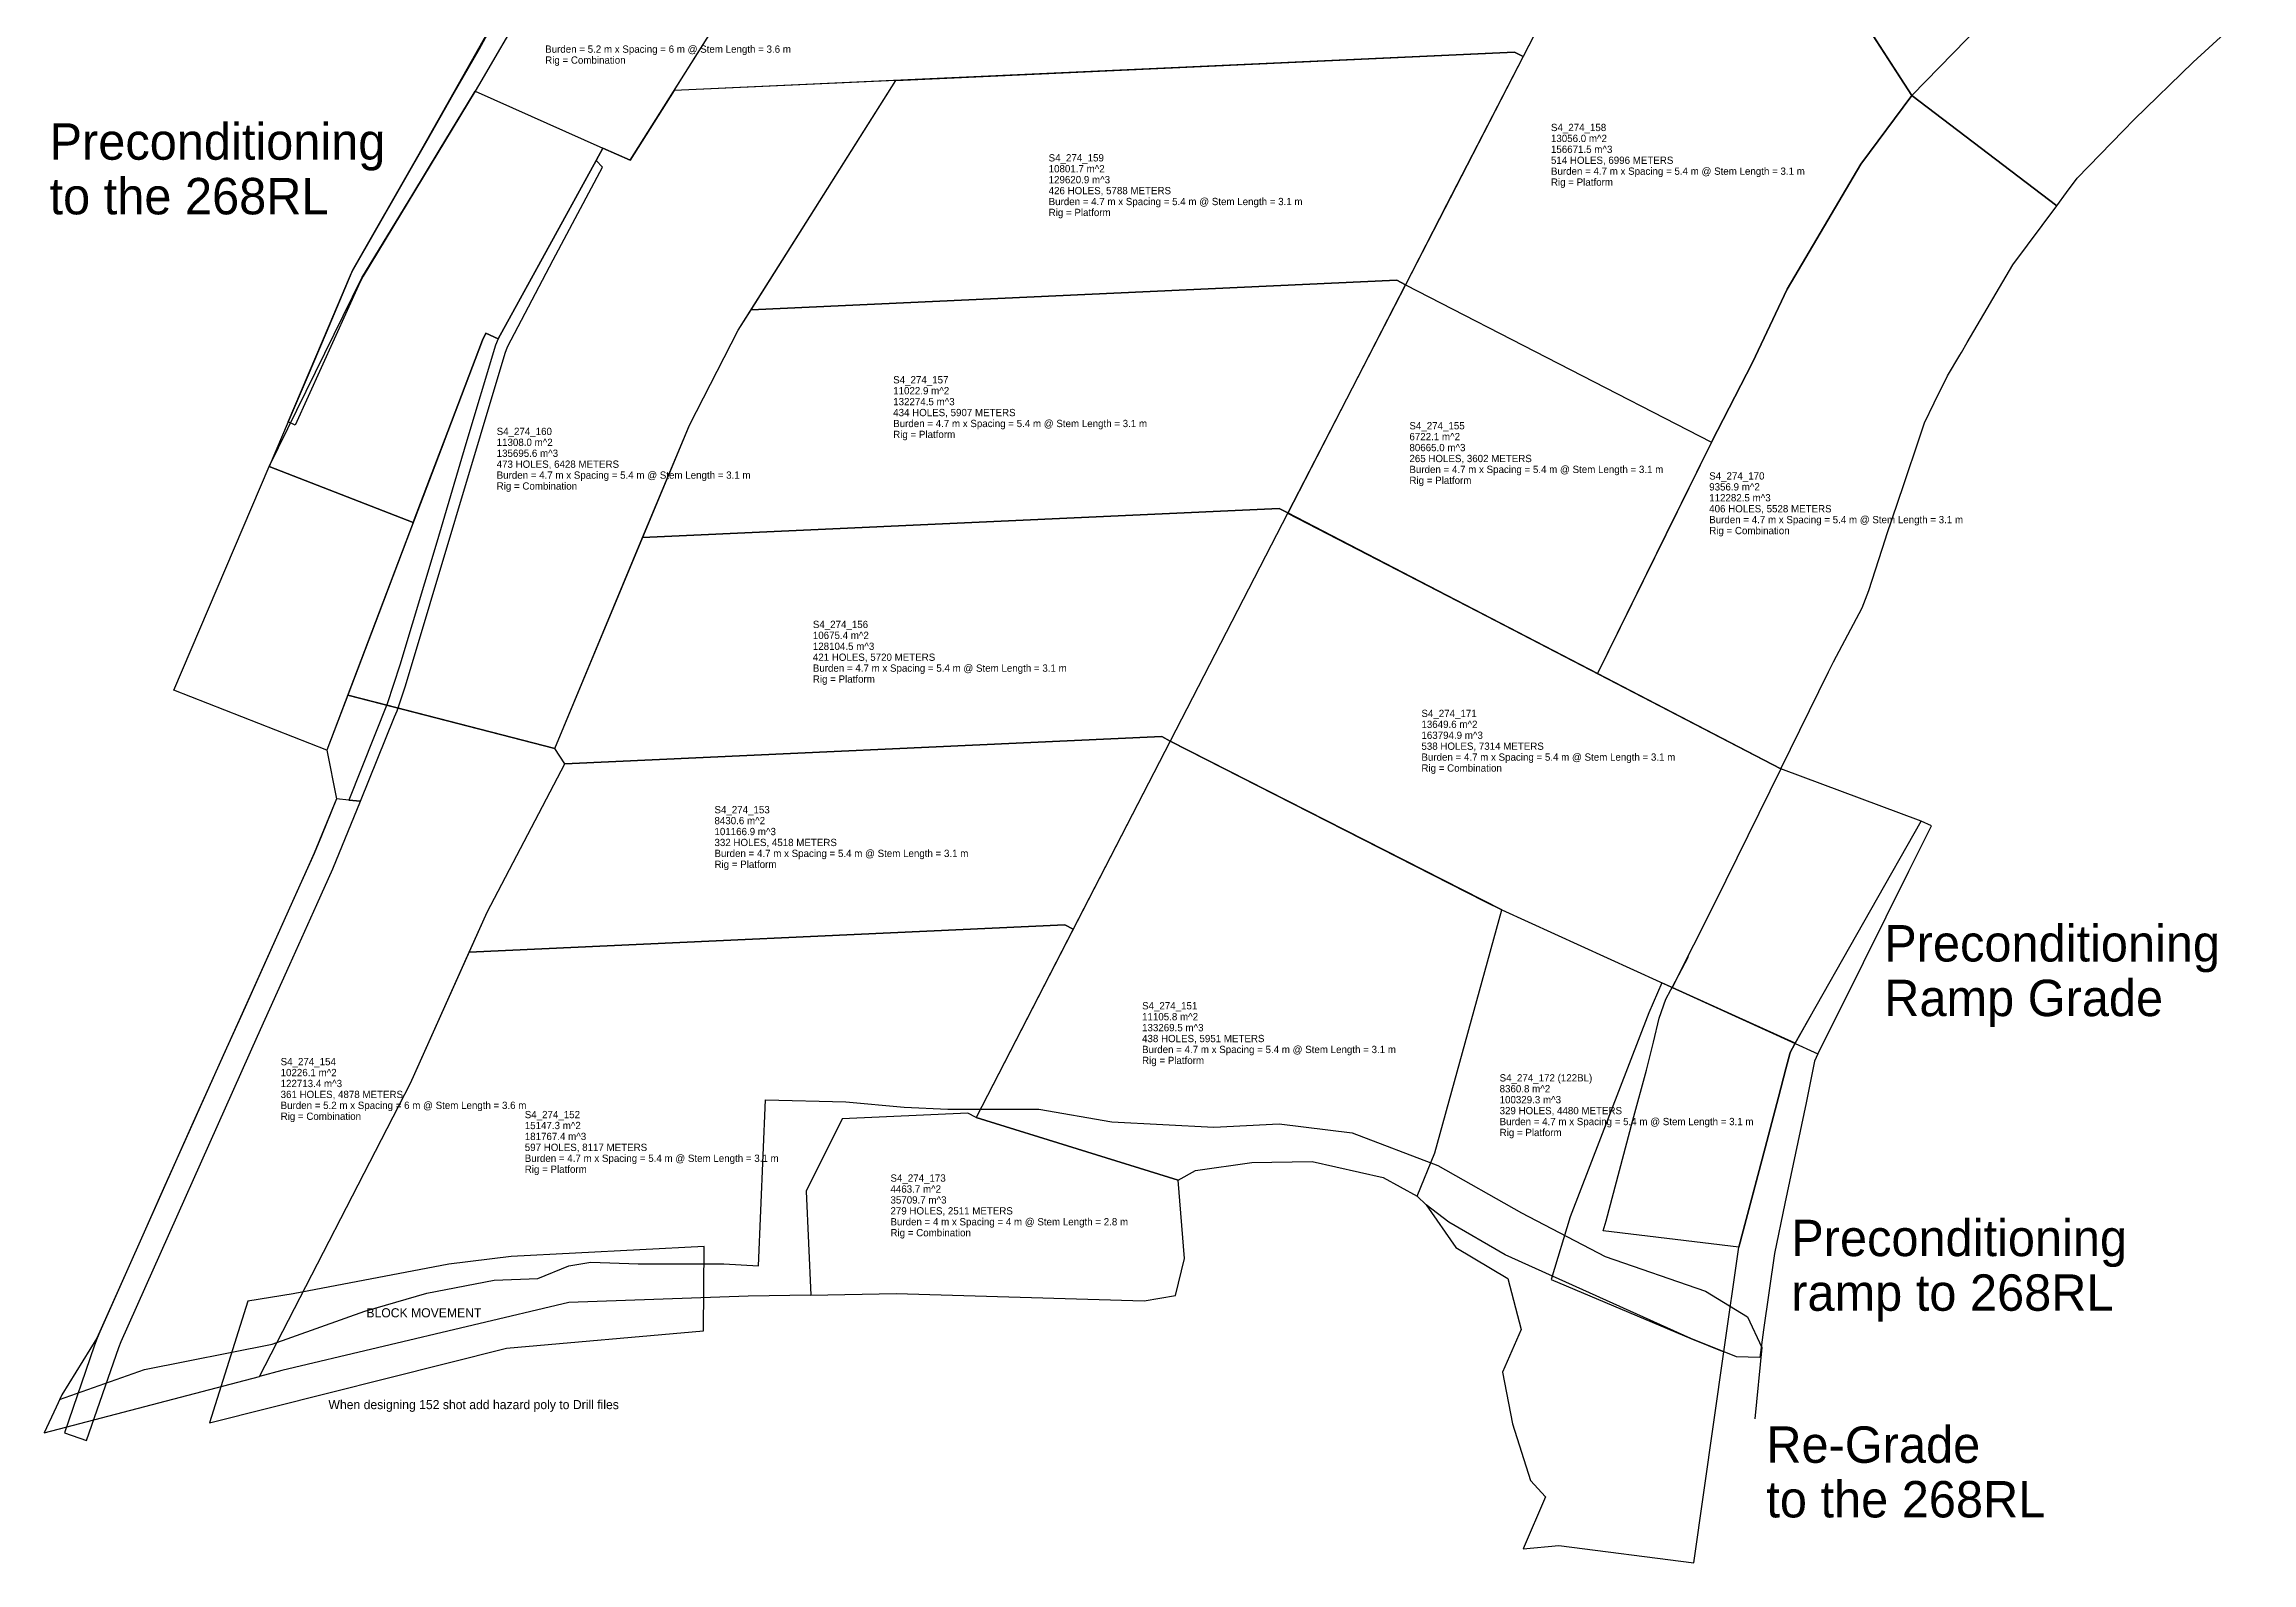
# Model space of a CAD drawing. Extents: x 477787 to 478450, y 6771680 to 6772352.
# Drawn here: x 477787 to 478393, y 6771680 to 6772097 of the extents above; entities that cross this region are included whole.
import ezdxf

# ---------------------------------------------------------------- set-up
doc = ezdxf.new("R2010")
doc.units = 0

msp = doc.modelspace()

# ---------------------------------------------------------------- linework, layer by layer
at = {"layer": 'S4_274RL_BM_V08', "color": 4}
msp.add_line((478128.437, 6771968.487, 274), (478263.794, 6771898.2, 280.699), dxfattribs=at)
at = {"layer": 'S4_274RL_BM_V08', "color": 1}
for points in [[(478287.449, 6772247.798, 274), (478204.62, 6772230.217, 274), (478299.686, 6772083.08, 274), (478356.335, 6772141.179, 274)], [(478225.952, 6772157.771, 274), (478225.255, 6772156.418, 274), (478192.98, 6772093.767, 274), (478190.63, 6772095.003, 274), (477959.936, 6772084.444, 274), (477973.853, 6772106.507, 274), (478009.153, 6772147.848, 274)], [(478250.696, 6772158.904, 274), (478225.945, 6772157.771, 274), (478204.276, 6772115.711, 274), (478172.009, 6772053.081, 274), (478160.711, 6772031.138, 274), (478244.719, 6771987.857, 274), (478256.017, 6772009.8, 274), (478265.488, 6772029.872, 274), (478285.728, 6772064.202, 274), (478299.686, 6772083.08, 274)], [(478190.63, 6772095.003, 274), (478192.986, 6772093.79, 274), (478160.711, 6772031.138, 274), (478158.361, 6772032.362, 274), (477981.081, 6772024.248, 274), (478020.81, 6772087.23, 274)], [(477927.206, 6771903.787, 274), (477964.14, 6771992.608, 274), (477977.573, 6772018.685, 274), (478020.81, 6772087.23, 274), (477959.936, 6772084.444, 274), (477947.862, 6772065.303, 274), (477940.388, 6772068.649, 274), (477938.542, 6772065.281, 274), (477924.749, 6772040.113, 274), (477911.687, 6772016.277, 274), (477908.298, 6772017.792, 274), (477907.314, 6772015.895, 274), (477902.573, 6772003.385, 274), (477897.832, 6771990.875, 274), (477897.832, 6771990.875, 274), (477895.972, 6771985.967, 274), (477887.853, 6771964.541, 274), (477878.869, 6771940.837, 274), (477874.128, 6771928.327, 274), (477870.393, 6771918.47, 274)], [(478291.468, 6772071.965, 274), (478285.728, 6772064.202, 274), (478299.686, 6772083.08, 274), (478299.686, 6772083.08, 274), (478285.728, 6772064.202, 274), (478265.488, 6772029.872, 274), (478256.017, 6772009.8, 274), (478244.719, 6771987.857, 274), (478232.319, 6771962.73, 274), (478232.319, 6771962.73, 274), (478213.391, 6771924.373, 274), (478263.794, 6771898.2, 274), (478263.794, 6771898.2, 274), (478276.857, 6771924.882, 274), (478278.191, 6771927.608, 274), (478286.046, 6771942.436, 274), (478287.898, 6771947.151, 274), (478292.5, 6771961.381, 274), (478292.874, 6771962.549, 274), (478297.4, 6771976.001, 274), (478301.89, 6771989.348, 274), (478303.193, 6771993.222, 274), (478305.879, 6771998.689, 274), (478309.529, 6772006.122, 274), (478309.529, 6772006.122, 274), (478312.851, 6772011.757, 274), (478313.329, 6772012.563, 274), (478314.903, 6772015.236, 274), (478327.479, 6772036.568, 274), (478339.479, 6772052.798, 274), (478299.686, 6772083.08, 274)], [(478158.361, 6772032.362, 274), (478160.711, 6772031.138, 274), (478128.437, 6771968.487, 274), (478126.086, 6771969.711, 274), (477951.29, 6771961.705, 274), (477964.14, 6771992.608, 274), (477977.573, 6772018.685, 274), (477981.081, 6772024.248, 274)], [(478160.711, 6772031.138, 274), (478244.719, 6771987.857, 274), (478213.391, 6771924.373, 274), (478128.419, 6771968.356, 274), (478160.711, 6772031.138, 274)], [(478126.081, 6771969.713, 274), (478128.432, 6771968.49, 274), (478096.157, 6771905.838, 274), (478093.806, 6771907.062, 274), (477929.918, 6771899.552, 274), (477927.206, 6771903.787, 274), (477951.29, 6771961.705, 274)], [(478182.521, 6771861.816, 274), (478187.127, 6771859.469, 274), (478273.953, 6771819.991, 274), (478280.186, 6771832.511, 274), (478286.418, 6771845.032, 274), (478292.651, 6771857.552, 274), (478298.884, 6771870.073, 274), (478305.117, 6771882.593, 274), (478305.117, 6771882.593, 274), (478302.314, 6771883.868, 274), (478263.794, 6771898.2, 274), (478213.391, 6771924.373, 274), (478213.391, 6771924.373, 274), (478128.434, 6771968.488, 274), (478128.434, 6771968.488, 274), (478096.157, 6771905.838, 274), (478182.521, 6771861.816, 274)], [(477846.102, 6771731.391, 274), (477887.561, 6771811.871, 274), (477908.604, 6771858.824, 274), (477929.918, 6771899.552, 274), (477927.206, 6771903.787, 274), (477877.929, 6771916.523, 274), (477870.393, 6771918.47, 274), (477864.647, 6771903.308, 274), (477867.307, 6771889.963, 274), (477867.307, 6771889.963, 274), (477863.153, 6771879.782, 274), (477861.154, 6771875, 274), (477856.427, 6771864.465, 274), (477851.667, 6771853.859, 274), (477846.514, 6771842.418, 274), (477841.36, 6771830.972, 274), (477836.206, 6771819.526, 274), (477831.052, 6771808.082, 274), (477825.893, 6771796.624, 274), (477819.824, 6771782.998, 274), (477813.761, 6771769.383, 274), (477807.698, 6771755.768, 274), (477801.52, 6771741.895, 274), (477791.917, 6771726.361, 274), (477790.334, 6771722.973, 274), (477787.031, 6771715.903, 274)], [(478093.806, 6771907.062, 274), (478096.157, 6771905.838, 274), (478069.534, 6771854.157, 274), (478067.183, 6771855.381, 274), (477903.703, 6771847.888, 274), (477908.604, 6771858.824, 274), (477929.918, 6771899.552, 274)], [(478168.739, 6771792.73, 274), (478187.127, 6771859.469, 274), (478096.157, 6771905.838, 274), (478075.187, 6771865.126, 274), (478042.91, 6771802.476, 274), (478098.323, 6771785.281, 274), (478103.08, 6771787.928, 274), (478118.58, 6771790.128, 274), (478135.08, 6771790.382, 274), (478154.58, 6771785.962, 274), (478163.963, 6771780.855, 274)], [(478273.953, 6771819.991, 274), (478272.996, 6771817.946, 274), (478270.679, 6771806.48, 274), (478267.786, 6771792.692, 274), (478264.894, 6771778.904, 274), (478262.002, 6771765.115, 274), (478259.027, 6771744.133, 274), (478257.954, 6771736.568, 274), (478251.58, 6771736.781, 274), (478239.08, 6771741.781, 274), (478188.08, 6771764.781, 274), (478172.58, 6771773.781, 274), (478166.412, 6771778.454, 274), (478163.963, 6771780.855, 274), (478168.739, 6771792.73, 274), (478168.739, 6771792.73, 274), (478187.127, 6771859.469, 274)], [(478067.183, 6771855.381, 274), (478069.534, 6771854.157, 274), (478042.91, 6771802.476, 274), (478040.56, 6771803.7, 274), (478006.105, 6771802.121, 274), (477996.217, 6771782.241, 274), (477997.522, 6771753.716, 274), (477980.266, 6771753.41, 274), (477980.266, 6771753.41, 274), (477931.08, 6771751.687, 274), (477852.3, 6771733.016, 274), (477846.102, 6771731.391, 274), (477887.561, 6771811.871, 274), (477903.703, 6771847.888, 274)], [(478006.105, 6771802.121, 274), (477996.217, 6771782.241, 274), (477997.522, 6771753.716, 274), (478020.931, 6771754.133, 274), (478088.948, 6771752.149, 274), (478097.58, 6771753.634, 274), (478100.08, 6771763.774, 274), (478098.323, 6771785.281, 274), (478042.91, 6771802.476, 274), (478040.56, 6771803.7, 274)]]:
    msp.add_polyline3d(points, close=True, dxfattribs=at)
for points in [[(478356.335, 6772141.179, 274), (478299.686, 6772083.08, 274), (478339.479, 6772052.798, 274), (478342.18, 6772056.452, 274), (478345.107, 6772060.41, 274), (478357.75, 6772073.38, 274), (478360.741, 6772076.472, 274), (478376.976, 6772092.232, 274), (478393.05, 6772107.015, 274)], [(477914.753, 6772111.18, 274), (477906.401, 6772095.822, 274), (477899.238, 6772083.269, 274), (477892.041, 6772070.66, 274), (477884.843, 6772058.049, 274), (477871.511, 6772034.69, 274), (477869.599, 6772030.082, 274), (477864.41, 6772017.898, 274), (477859.201, 6772005.669, 274), (477853.992, 6771993.44, 274), (477848.784, 6771981.211, 274), (477888.351, 6771965.856, 274), (477888.351, 6771965.856, 274), (477893.091, 6771978.366, 274), (477897.832, 6771990.875, 274), (477902.573, 6772003.385, 274), (477907.314, 6772015.895, 274), (477908.298, 6772017.792, 274), (477911.687, 6772016.277, 274), (477938.542, 6772065.281, 274), (477940.388, 6772068.649, 274), (477947.862, 6772065.303, 274), (477973.853, 6772106.507, 274)], [(477791.285, 6771725.007, 286), (477814.58, 6771733.281, 286), (477849.58, 6771740.281, 286), (477875.08, 6771749.281, 286), (477892.08, 6771754.281, 286), (477910.58, 6771757.781, 286), (477922.58, 6771758.281, 286), (477931.08, 6771761.781, 286), (477937.08, 6771762.781, 286), (477950.08, 6771762.281, 286), (477973.58, 6771762.281, 286), (477983.08, 6771761.781, 286), (477985.08, 6771807.281, 286), (478007.08, 6771806.781, 286), (478023.08, 6771805.281, 286), (478035.08, 6771804.781, 286), (478060.08, 6771804.781, 286), (478080.08, 6771801.281, 286), (478108.08, 6771799.781, 286), (478126.08, 6771800.781, 286), (478146.08, 6771798.281, 286), (478169.58, 6771789.281, 286), (478192.58, 6771776.281, 286), (478215.58, 6771764.281, 286), (478243.08, 6771754.781, 286), (478254.58, 6771747.781, 286), (478258.58, 6771739.281, 286), (478256.58, 6771719.781, 286)]]:
    msp.add_polyline3d(points, dxfattribs=at)
at = {"layer": 'S4_274RL_BM_V08', "color": 16}
msp.add_polyline3d([(477919.003, 6772107.603, 262), (477906.296, 6772085.843, 262), (477905.375, 6772084.296, 262), (477874.559, 6772033.515, 262), (477873.784, 6772031.89, 262), (477855.907, 6771992.564, 262), (477853.992, 6771993.44, 262), (477865.282, 6772019.946, 262), (477870.834, 6772033.13, 262), (477871.797, 6772035.191, 262), (477889.648, 6772066.468, 262), (477914.268, 6772110.306, 262)], dxfattribs=at)
at = {"layer": 'S4_274RL_BM_V08', "color": 27}
for points in [[(477905.389, 6772084.319, 268), (477940.388, 6772068.649, 268), (477938.542, 6772065.281, 268.386), (477931.883, 6772053.13, 269.778), (477924.749, 6772040.113, 271.269), (477911.687, 6772016.277, 274), (477908.298, 6772017.792, 274), (477907.314, 6772015.895, 274), (477892.277, 6771976.218, 274), (477888.351, 6771965.856, 274), (477848.784, 6771981.211, 274), (477874.26, 6772033.022, 274), (477888.208, 6772056.007, 271.312), (477895.738, 6772068.416, 269.86), (477903.268, 6772080.824, 268.409)], [(478252.181, 6771766.909, 268), (478259.435, 6771794.122, 268), (478263.128, 6771808.035, 268), (478265.141, 6771815.859, 268), (478266.208, 6771819.99, 268), (478266.424, 6771820.522, 268), (478266.982, 6771821.498, 268), (478267.646, 6771822.859, 268), (478233.916, 6771838.195, 268), (478231.084, 6771839.482, 268), (478227.551, 6771831.203, 268), (478205.921, 6771775.188, 268), (478205.921, 6771775.188, 268), (478200.699, 6771757.984, 268), (478239.08, 6771741.781, 268), (478248.101, 6771738.172, 268)]]:
    msp.add_polyline3d(points, close=True, dxfattribs=at)
at = {"layer": 'S4_274RL_BM_V08', "color": 5}
msp.add_polyline3d([(477873.833, 6771889.313, 262), (477883.232, 6771912.463, 262), (477883.9, 6771914.135, 262), (477884.511, 6771915.823, 262), (477886.194, 6771920.954, 262), (477913.608, 6772012.326, 262), (477914.206, 6772014.035, 262), (477926.802, 6772037.921, 262), (477940.3, 6772063.362, 262), (477938.542, 6772065.281, 262), (477911.687, 6772016.277, 262), (477910.918, 6772014.558, 262), (477902.821, 6771987.399, 262), (477894.784, 6771960.442, 262), (477884.683, 6771926.666, 262), (477881.194, 6771916.026, 262), (477870.638, 6771889.631, 262)], close=True, dxfattribs=at)
at = {"layer": 'S4_274RL_BM_V08', "color": 7}
msp.add_polyline3d([(477822.604, 6771919.77, 286), (477848.784, 6771981.211, 286), (477888.351, 6771965.856, 274), (477864.647, 6771903.308, 286)], close=True, dxfattribs=at)
at = {"layer": 'S4_274RL_BM_V08', "color": 6}
msp.add_polyline3d([(478263.794, 6771898.2, 280.699), (478245.659, 6771861.389, 276.6), (478233.916, 6771838.195, 274), (478267.646, 6771822.859, 274), (478288.447, 6771859.464, 278), (478302.314, 6771883.868, 280.667)], close=True, dxfattribs=at)
at = {"layer": 'S4_274RL_BM_V08', "color": 16}
msp.add_polyline3d([(477870.638, 6771889.631, 262), (477867.307, 6771889.963, 262), (477861.176, 6771875.048, 262), (477860.439, 6771873.406, 262), (477859.702, 6771871.764, 262), (477843.468, 6771835.654, 262), (477837.556, 6771822.523, 262), (477827.948, 6771801.187, 262), (477809.611, 6771760.063, 262), (477802.288, 6771743.62, 262), (477801.362, 6771741.435, 262), (477800.777, 6771739.732, 262), (477792.591, 6771715.899, 262), (477798.673, 6771713.81, 262), (477807.52, 6771739.32, 262), (477808.163, 6771741.004, 262), (477845.637, 6771824.807, 262), (477854.506, 6771844.502, 262), (477861.885, 6771860.92, 262), (477866.306, 6771870.773, 262), (477873.833, 6771889.313, 262)], close=True, dxfattribs=at)
at = {"layer": 'S4_274RL_BM_V08', "color": 116}
msp.add_polyline3d([(478272.567, 6771831.518, 274.946), (478267.646, 6771822.859, 274), (478266.982, 6771821.498, 273.922), (478266.424, 6771820.522, 273.81), (478266.208, 6771819.99, 273.754), (478265.141, 6771815.859, 273.326), (478263.128, 6771808.035, 272.532), (478259.435, 6771794.122, 271.106), (478255.769, 6771780.339, 269.68), (478252.181, 6771766.909, 268.145), (478214.947, 6771771.371, 268), (478215.836, 6771774.131, 268.29), (478219.506, 6771787.946, 269.68), (478223.172, 6771801.729, 271.106), (478226.837, 6771815.509, 272.532), (478228.823, 6771823.2, 273.326), (478230.381, 6771829.76, 273.754), (478232.217, 6771834.977, 273.81), (478233.558, 6771837.506, 273.922), (478233.916, 6771838.195, 274), (478238.369, 6771846.654, 274.956)], dxfattribs=at)
at = {"layer": 'S4_274RL_BM_V08', "color": 24}
msp.add_polyline3d([(478193.063, 6771684.066, 268), (478202.822, 6771684.962, 268), (478239.87, 6771680.195, 268), (478248.101, 6771738.172, 268), (478239.08, 6771741.781, 268), (478188.08, 6771764.781, 268), (478172.58, 6771773.781, 268), (478166.412, 6771778.454, 268), (478174.58, 6771766.826, 268), (478188.861, 6771758.281, 268), (478192.519, 6771744.281, 268), (478187.308, 6771732.509, 268), (478190.08, 6771718.361, 268), (478195.08, 6771702.835, 268), (478199.134, 6771698.335, 268)], close=True, dxfattribs=at)
at = {"layer": 'S4_274RL_BM_V08', "color": 4}
msp.add_polyline3d([(477855.366, 6771754.084, 300), (477842.963, 6771752.034, 300), (477832.416, 6771718.634, 300), (477913.962, 6771739.142, 300), (477968.066, 6771743.928, 300), (477968.163, 6771767.073, 300), (477915.231, 6771764.339, 300), (477898.141, 6771762.19, 300)], close=True, dxfattribs=at)

# ---------------------------------------------------------------- texts
at = {"layer": 'S4_274RL_BM_V08', "color": 1}
for s, p in [('Burden = 5.2 m x Spacing = 6 m @ Stem Length = 3.6 m', (477924.564, 6772094.818, 274)), ('Rig = Combination', (477924.564, 6772091.818, 274)), ('S4_274_158', (478200.653, 6772073.309, 274)), ('13056.0 m^2', (478200.653, 6772070.309, 274)), ('156671.5 m^3', (478200.653, 6772067.309, 274)), ('S4_274_159', (478062.77, 6772064.977, 274)), ('10801.7 m^2', (478062.77, 6772061.977, 274)), ('514 HOLES, 6996 METERS', (478200.653, 6772064.309, 274)), ('Burden = 4.7 m x Spacing = 5.4 m @ Stem Length = 3.1 m', (478200.653, 6772061.309, 274)), ('426 HOLES, 5788 METERS', (478062.77, 6772055.977, 274)), ('129620.9 m^3', (478062.77, 6772058.977, 274)), ('Rig = Platform', (478200.653, 6772058.309, 274)), ('Burden = 4.7 m x Spacing = 5.4 m @ Stem Length = 3.1 m', (478062.77, 6772052.977, 274)), ('Rig = Platform', (478062.77, 6772049.977, 274)), ('S4_274_157', (478020.097, 6772004.032, 274)), ('11022.9 m^2', (478020.097, 6772001.032, 274)), ('434 HOLES, 5907 METERS', (478020.097, 6771995.032, 274)), ('132274.5 m^3', (478020.097, 6771998.032, 274)), ('S4_274_160', (477911.247, 6771989.861, 274)), ('Burden = 4.7 m x Spacing = 5.4 m @ Stem Length = 3.1 m', (478020.097, 6771992.032, 274)), ('Rig = Platform', (478020.097, 6771989.032, 274)), ('S4_274_155', (478161.805, 6771991.42, 274)), ('6722.1 m^2', (478161.805, 6771988.42, 274)), ('11308.0 m^2', (477911.247, 6771986.861, 274)), ('135695.6 m^3', (477911.247, 6771983.861, 274)), ('80665.0 m^3', (478161.805, 6771985.42, 274)), ('265 HOLES, 3602 METERS', (478161.805, 6771982.42, 274)), ('473 HOLES, 6428 METERS', (477911.247, 6771980.861, 274)), ('Burden = 4.7 m x Spacing = 5.4 m @ Stem Length = 3.1 m', (477911.247, 6771977.861, 274)), ('Burden = 4.7 m x Spacing = 5.4 m @ Stem Length = 3.1 m', (478161.805, 6771979.42, 274)), ('Rig = Platform', (478161.805, 6771976.42, 274)), ('S4_274_170', (478244.097, 6771977.634, 274)), ('Rig = Combination', (477911.247, 6771974.861, 274)), ('9356.9 m^2', (478244.097, 6771974.634, 274)), ('112282.5 m^3', (478244.097, 6771971.634, 274)), ('406 HOLES, 5528 METERS', (478244.097, 6771968.634, 274)), ('Burden = 4.7 m x Spacing = 5.4 m @ Stem Length = 3.1 m', (478244.097, 6771965.634, 274)), ('Rig = Combination', (478244.097, 6771962.634, 274)), ('S4_274_156', (477998.04, 6771936.862, 274)), ('10675.4 m^2', (477998.04, 6771933.862, 274)), ('421 HOLES, 5720 METERS', (477998.04, 6771927.862, 274)), ('128104.5 m^3', (477998.04, 6771930.862, 274)), ('Burden = 4.7 m x Spacing = 5.4 m @ Stem Length = 3.1 m', (477998.04, 6771924.862, 274)), ('Rig = Platform', (477998.04, 6771921.862, 274)), ('S4_274_171', (478165.099, 6771912.431, 274)), ('13649.6 m^2', (478165.099, 6771909.431, 274)), ('538 HOLES, 7314 METERS', (478165.099, 6771903.431, 274)), ('163794.9 m^3', (478165.099, 6771906.431, 274)), ('Burden = 4.7 m x Spacing = 5.4 m @ Stem Length = 3.1 m', (478165.099, 6771900.431, 274)), ('Rig = Combination', (478165.099, 6771897.431, 274)), ('S4_274_153', (477971.037, 6771885.996, 274)), ('8430.6 m^2', (477971.037, 6771882.996, 274)), ('101166.9 m^3', (477971.037, 6771879.996, 274)), ('332 HOLES, 4518 METERS', (477971.037, 6771876.996, 274)), ('Burden = 4.7 m x Spacing = 5.4 m @ Stem Length = 3.1 m', (477971.037, 6771873.996, 274)), ('Rig = Platform', (477971.037, 6771870.996, 274)), ('S4_274_151', (478088.414, 6771832.159, 274)), ('11105.8 m^2', (478088.414, 6771829.159, 274)), ('133269.5 m^3', (478088.414, 6771826.159, 274)), ('438 HOLES, 5951 METERS', (478088.414, 6771823.159, 274)), ('Burden = 4.7 m x Spacing = 5.4 m @ Stem Length = 3.1 m', (478088.414, 6771820.159, 274)), ('S4_274_154', (477851.943, 6771816.818, 274)), ('10226.1 m^2', (477851.943, 6771813.818, 274)), ('Rig = Platform', (478088.414, 6771817.159, 274)), ('S4_274_172 (122BL)', (478186.565, 6771812.369, 274)), ('361 HOLES, 4878 METERS', (477851.943, 6771807.818, 274)), ('122713.4 m^3', (477851.943, 6771810.818, 274)), ('8360.8 m^2', (478186.565, 6771809.369, 274)), ('100329.3 m^3', (478186.565, 6771806.369, 274)), ('Burden = 5.2 m x Spacing = 6 m @ Stem Length = 3.6 m', (477851.943, 6771804.818, 274)), ('Rig = Combination', (477851.943, 6771801.818, 274)), ('S4_274_152', (477918.962, 6771802.282, 274)), ('329 HOLES, 4480 METERS', (478186.565, 6771803.369, 274)), ('Burden = 4.7 m x Spacing = 5.4 m @ Stem Length = 3.1 m', (478186.565, 6771800.369, 274)), ('15147.3 m^2', (477918.962, 6771799.282, 274)), ('181767.4 m^3', (477918.962, 6771796.282, 274)), ('Rig = Platform', (478186.565, 6771797.369, 274)), ('597 HOLES, 8117 METERS', (477918.962, 6771793.282, 274)), ('Burden = 4.7 m x Spacing = 5.4 m @ Stem Length = 3.1 m', (477918.962, 6771790.282, 274)), ('Rig = Platform', (477918.962, 6771787.282, 274)), ('4463.7 m^2', (478019.349, 6771781.845, 274)), ('S4_274_173', (478019.349, 6771784.845, 274)), ('35709.7 m^3', (478019.349, 6771778.845, 274)), ('279 HOLES, 2511 METERS', (478019.349, 6771775.845, 274)), ('Burden = 4 m x Spacing = 4 m @ Stem Length = 2.8 m', (478019.349, 6771772.845, 274)), ('Rig = Combination', (478019.349, 6771769.845, 274))]:
    msp.add_text(s, height=2, dxfattribs=at).set_placement(p)
at = {"layer": 'S4_274RL_BM_V08', "color": 27}
for s, p in [('Preconditioning', (477788.513, 6772065.45, 286)), ('to the 268RL', (477788.513, 6772050.45, 286)), ('Preconditioning', (478266.615, 6771764.405, 286)), ('ramp to 268RL', (478266.615, 6771749.405, 286))]:
    msp.add_text(s, height=10, dxfattribs=at).set_placement(p)
at = {"layer": 'S4_274RL_BM_V08', "color": 6}
for s, p in [('Preconditioning', (478292.138, 6771845.306, 286)), ('Ramp Grade', (478292.138, 6771830.306, 286))]:
    msp.add_text(s, height=10, dxfattribs=at).set_placement(p)
at = {"layer": 'S4_274RL_BM_V08', "color": 4}
for s, p in [('BLOCK MOVEMENT', (477875.484, 6771747.605, 300)), ('When designing 152 shot add hazard poly to Drill files', (477865.067, 6771722.4, 300))]:
    msp.add_text(s, height=2.5, dxfattribs=at).set_placement(p)
at = {"layer": 'S4_274RL_BM_V08', "color": 24}
for s, p in [('Re-Grade', (478259.778, 6771707.661, 286)), ('to the 268RL', (478259.778, 6771692.661, 286))]:
    msp.add_text(s, height=10, dxfattribs=at).set_placement(p)

doc.saveas('drawing.dxf')
